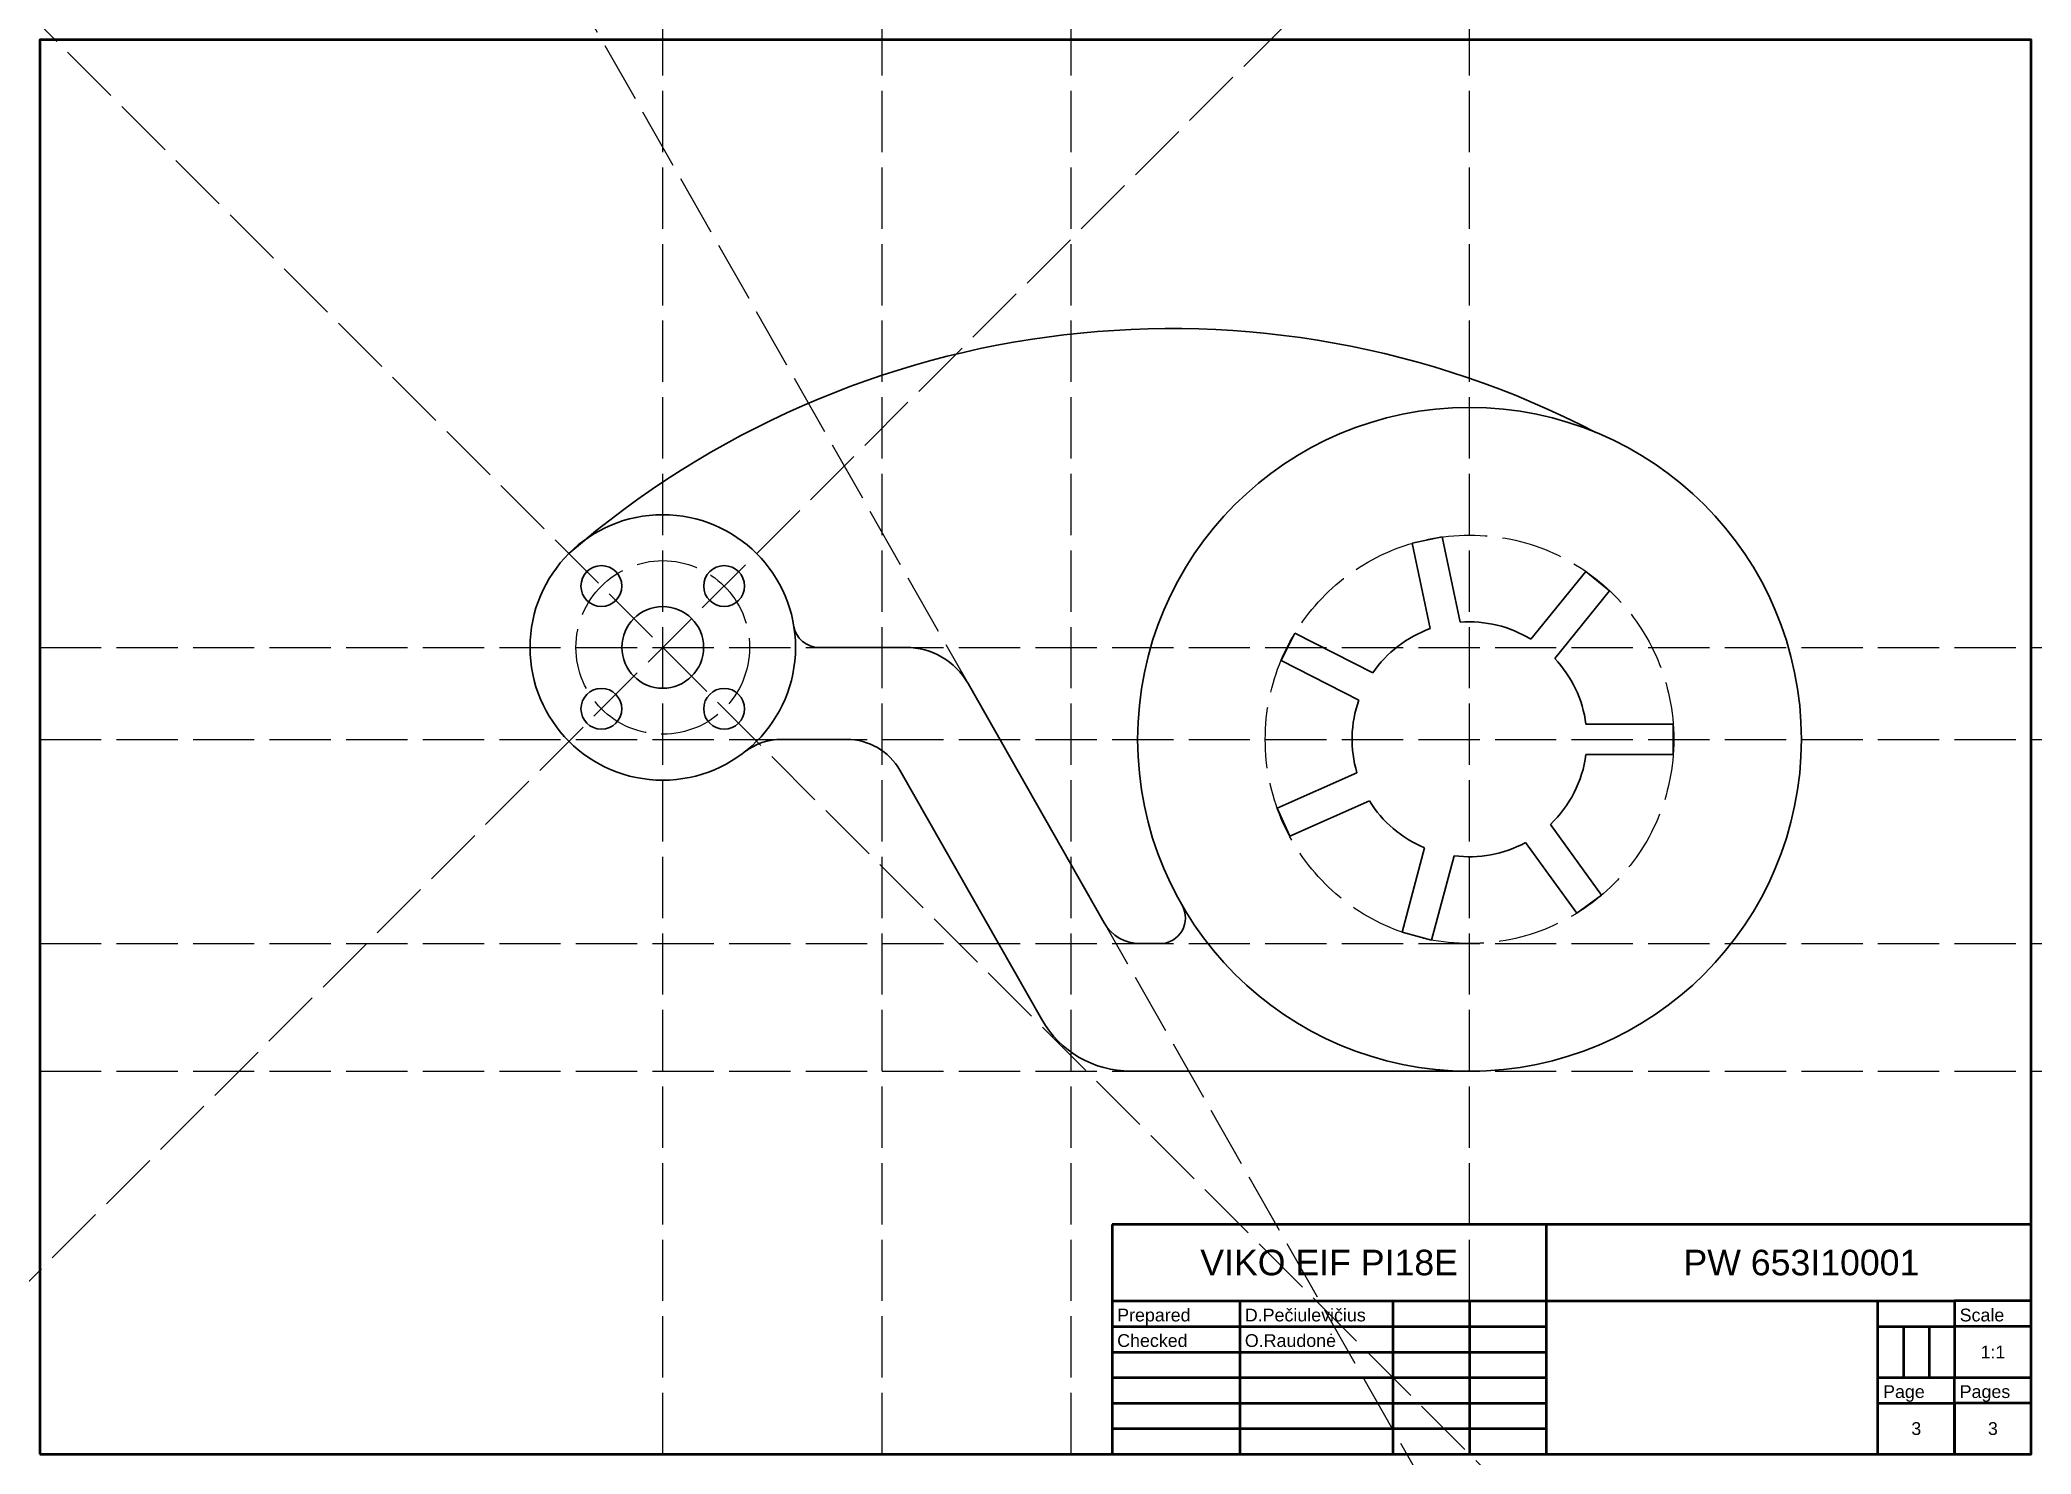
# Model space of a CAD drawing. Header units: millimetres. Extents: x 20 to 410, y 10 to 287.
import ezdxf

# ---------------------------------------------------------------- set-up
doc = ezdxf.new("R2010")
doc.units = ezdxf.units.MM
doc.linetypes.add('ACAD_ISO02W100', pattern=[15, 12, -3])
doc.layers.add('axis', color=1, linetype='ACAD_ISO02W100')
doc.layers.add('contur', color=7, linetype='Continuous', lineweight=30)
doc.styles.get("Standard").update_dxf_attribs({"font": 'arial.ttf'})

msp = doc.modelspace()

# ---------------------------------------------------------------- linework, layer by layer
at = {"lineweight": 50}
for p, q in [((255, 55), (230, 55)), ((230, 55), (230, 10)), ((285, 55), (255, 55)), ((300, 55), (285, 55)), ((315, 55), (300, 55)), ((380, 55), (315, 55)), ((315, 55), (315, 10)), ((395, 55), (380, 55)), ((410, 55), (395, 55)), ((230, 40), (315, 40)), ((255, 40), (255, 10)), ((285, 40), (285, 10)), ((300, 40), (300, 10)), ((315, 40), (380, 40)), ((380, 40), (395, 40)), ((380, 10), (380, 40)), ((410, 40), (395, 40)), ((395, 40), (395, 35)), ((230, 35), (315, 35)), ((380, 35), (395, 35)), ((385, 35), (385, 25)), ((390, 35), (390, 25)), ((410, 35), (395, 35)), ((395, 35), (395, 25)), ((230, 30), (315, 30)), ((230, 25), (315, 25)), ((380, 25), (395, 25)), ((395, 10), (395, 25)), ((395, 25), (410, 25)), ((230, 20), (315, 20)), ((315, 20), (315, 20)), ((380, 20), (395, 20)), ((410, 20), (395, 20)), ((395, 20), (395, 10)), ((230, 15), (315, 15))]:
    msp.add_line(p, q, dxfattribs=at)
msp.add_lwpolyline([(20, 10), (410, 10), (410, 287), (20, 287)], close=True, dxfattribs=at)
at = {"layer": 'axis'}
for p, direction in [((154.02, 180.02), (0.707107, 0.707107)), ((154.02, 155.98), (0.707107, -0.707107)), ((205.83, 153.83), (0.494698, -0.869065)), ((142, 150), (0, 1)), ((185, 150), (0, 1)), ((222, 150), (0, 1)), ((300, 150), (0, 1)), ((325, 168), (1, 0)), ((300, 150), (1, 0)), ((300, 110), (1, 0)), ((300, 85), (1, 0))]:
    msp.add_xline(p, direction, dxfattribs=at)
for centre, radius in [((300, 150), 40), ((142, 168), 17)]:
    msp.add_circle(centre, radius, dxfattribs=at)
at = {"layer": 'contur'}
for p, q in [((294.64, 189.64), (288.77, 188.39)), ((288.77, 188.39), (292.32, 171.68)), ((298.19, 172.93), (294.64, 189.64)), ((312.02, 169.61), (322.77, 182.89)), ((322.77, 182.89), (327.43, 179.11)), ((327.43, 179.11), (316.68, 165.83)), ((172.59, 168), (189.63, 168)), ((265.82, 170.78), (263.1, 165.44)), ((281.04, 163.03), (265.82, 170.78)), ((263.1, 165.44), (278.32, 157.68)), ((201.79, 160.93), (228.48, 114.04)), ((322.8, 153), (339.89, 153)), ((339.89, 153), (339.89, 147)), ((178.02, 150), (165.32, 150)), ((339.89, 147), (322.8, 147)), ((188.45, 143.94), (216.25, 95.11)), ((277.95, 143.47), (262.34, 136.52)), ((262.34, 136.52), (264.78, 131.04)), ((264.78, 131.04), (280.39, 137.98)), ((325.87, 119.49), (315.83, 133.31)), ((291.2, 128.75), (286.78, 112.25)), ((310.98, 129.79), (321.02, 115.97)), ((292.57, 110.7), (297, 127.2)), ((321.02, 115.97), (325.87, 119.49)), ((235.43, 110), (239.38, 110)), ((286.78, 112.25), (292.57, 110.7)), ((300, 85), (233.63, 85))]:
    msp.add_line(p, q, dxfattribs=at)
for centre, radius in [((300, 150), 65), ((142, 168), 26), ((129.98, 180.02), 4), ((154.02, 180.02), 4), ((142, 168), 8), ((129.98, 155.98), 4), ((154.02, 155.98), 4)]:
    msp.add_circle(centre, radius, dxfattribs=at)
for centre, radius, start, end in [((241.61, 50.45), 180, 62.4995, 130.959), ((172.59, 173), 5, 189.2818, 270), ((300, 150), 23, 109.4947, 145.5053), ((300, 150), 23, 58.4947, 94.5053), ((189.63, 154), 14, 29.6499, 90), ((300, 150), 23, 7.4947, 43.5053), ((300, 150), 23, 160.4947, 196.5053), ((165.32, 138), 12, 90, 127.8636), ((178.02, 138), 12, 29.6499, 90), ((300, 150), 23, 313.4947, 352.5053), ((300, 150), 23, 211.4947, 247.5053), ((300, 150), 23, 262.4947, 298.5053), ((239.38, 115), 5, 270, 30), ((235.43, 118), 8, 209.6499, 270), ((233.63, 105), 20, 209.6499, 270)]:
    msp.add_arc(centre, radius, start, end, dxfattribs=at)

# ---------------------------------------------------------------- texts
for s, p in [('Prepared', (231, 36)), ('D.Pečiulevičius', (256, 36)), ('Scale', (396, 36)), ('Checked', (231, 31)), ('O.Raudonė', (256, 31)), ('Page', (381, 21)), ('Pages', (396, 21))]:
    msp.add_text(s, height=2.5).set_placement(p)
at = {"attachment_point": 5}
for s, width, insert, char_height in [('\\pxqc;VIKO EIF PI18E', 85, (272.5, 47.5), 5), ('\\pxi1;PW 653I10001', 95, (362.5, 47.5), 5), ('\\pxqc;1:1', 15, (402.5, 30), 2.5), ('\\pxqc;3', 15, (387.5, 15), 2.5), ('\\pxqc;3', 15, (402.5, 15), 2.5)]:
    msp.add_mtext_dynamic_manual_height_columns(s, width=width, gutter_width=12.5, heights=[0], dxfattribs=dict(at, insert=insert, char_height=char_height))

doc.saveas('drawing.dxf')
